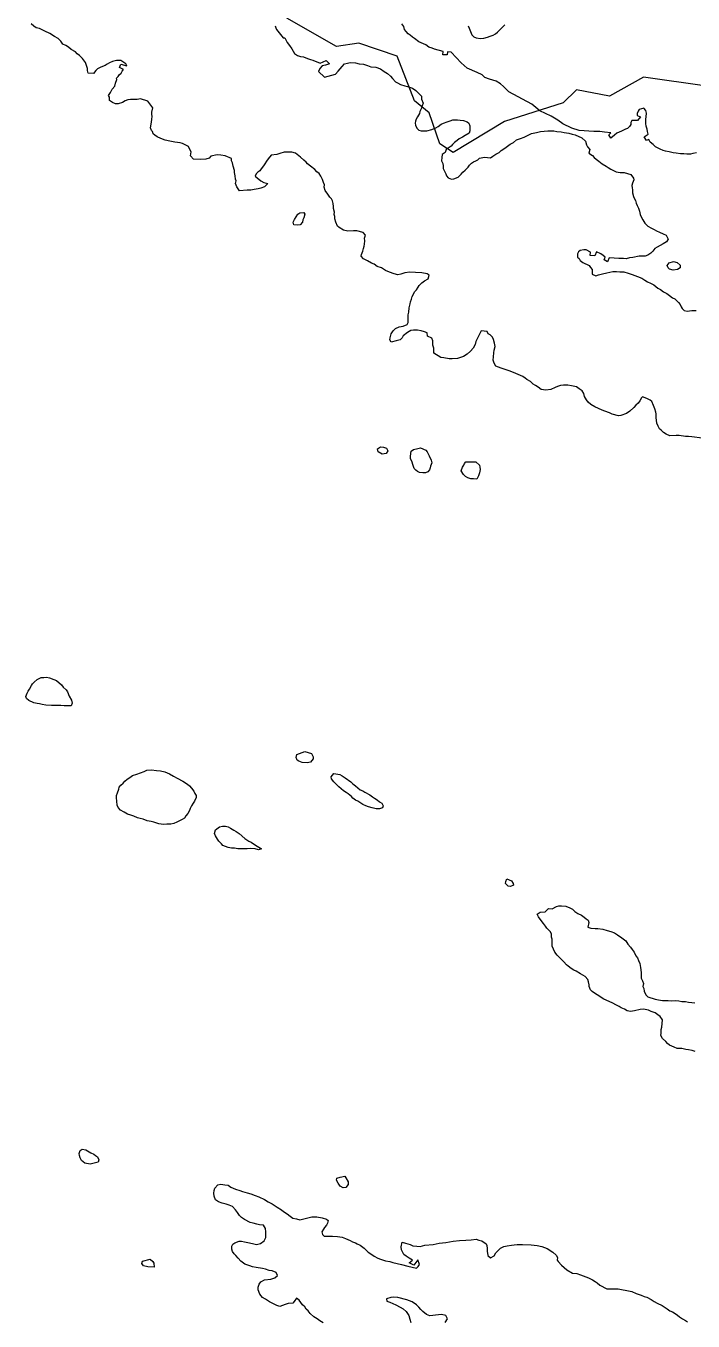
# Model space of a CAD drawing. Header units: metres. Extents: x 13.21 to 19.52, y 42.14 to 46.62.
# Drawn here: x 15.5786 to 15.6549, y 43.6632 to 43.8114 of the extents above; entities that cross this region are included whole.
import ezdxf

# ---------------------------------------------------------------- set-up
doc = ezdxf.new("R2010")
doc.units = ezdxf.units.M
doc.header["$MEASUREMENT"] = 0
doc.layers.add('CESTE', color=5, linetype='Continuous')
doc.layers.add('hr', color=9, linetype='Continuous')

msp = doc.modelspace()

# ---------------------------------------------------------------- linework, layer by layer
at = {"layer": 'CESTE'}
for points in [[(15.64156, 43.80407), (15.64005, 43.8026), (15.63333, 43.80044), (15.62747, 43.79689), (15.62593, 43.7979), (15.62471, 43.80146), (15.62302, 43.80283), (15.62104, 43.80793), (15.61667, 43.80942), (15.61413, 43.80902), (15.60843, 43.81226)], [(15.70105, 43.81105), (15.69761, 43.80846), (15.68079, 43.8008), (15.67606, 43.80127), (15.67155, 43.80777), (15.66968, 43.80873), (15.66476, 43.80823), (15.6588, 43.80494), (15.65647, 43.80449), (15.64924, 43.80551), (15.64532, 43.80336), (15.64156, 43.80407)]]:
    msp.add_lwpolyline(points, dxfattribs=at)
at = {"layer": 'hr'}
for points in [[(15.65594, 43.76424), (15.65473, 43.7644), (15.65435, 43.76443), (15.65403, 43.76442), (15.65331, 43.76454), (15.65296, 43.76452), (15.65223, 43.76451), (15.65181, 43.7647), (15.65152, 43.76488), (15.65124, 43.76513), (15.65106, 43.7653), (15.6509, 43.76559), (15.65076, 43.76595), (15.65067, 43.76658), (15.65066, 43.76701), (15.65063, 43.76721), (15.65051, 43.76758), (15.65038, 43.76797), (15.65018, 43.76842), (15.65, 43.76859), (15.64961, 43.76877), (15.64911, 43.76895), (15.64898, 43.76883), (15.64879, 43.76852), (15.6486, 43.76822), (15.64834, 43.76802), (15.64813, 43.76772), (15.64767, 43.76733), (15.64727, 43.76705), (15.64664, 43.76683), (15.64635, 43.7668), (15.64565, 43.76699), (15.64534, 43.76712), (15.64479, 43.76732), (15.64451, 43.76744), (15.64366, 43.76783), (15.64321, 43.7681), (15.64289, 43.76835), (15.64271, 43.76861), (15.64248, 43.76901), (15.64238, 43.76934), (15.6422, 43.76965), (15.64188, 43.76989), (15.64156, 43.77009), (15.64099, 43.77023), (15.64058, 43.77029), (15.64007, 43.77029), (15.63974, 43.77025), (15.63937, 43.77014), (15.63912, 43.77004), (15.63861, 43.76981), (15.63804, 43.76972), (15.63753, 43.76981), (15.63718, 43.77006), (15.63686, 43.77027), (15.63662, 43.77039), (15.6363, 43.7707), (15.63588, 43.77096), (15.63569, 43.77111), (15.63543, 43.77129), (15.63464, 43.77164), (15.63397, 43.77189), (15.6334, 43.77207), (15.63296, 43.77225), (15.63233, 43.77246), (15.63213, 43.77282), (15.63204, 43.77315), (15.63208, 43.77355), (15.63211, 43.77399), (15.63216, 43.77431), (15.63226, 43.7747), (15.63219, 43.77511), (15.63207, 43.77551), (15.63194, 43.77579), (15.63168, 43.77605), (15.63146, 43.77618), (15.63134, 43.77642), (15.63067, 43.77649), (15.63005, 43.77527), (15.62996, 43.77495), (15.62973, 43.77453), (15.62945, 43.77417), (15.62904, 43.77383), (15.62863, 43.77358), (15.62796, 43.77336), (15.62736, 43.77332), (15.62701, 43.7733), (15.62638, 43.77341), (15.62605, 43.77347), (15.62526, 43.77394), (15.62523, 43.77416), (15.62523, 43.77453), (15.62514, 43.77487), (15.62514, 43.7751), (15.62513, 43.77538), (15.62501, 43.77568), (15.62453, 43.7759), (15.62447, 43.77626), (15.62418, 43.7764), (15.6238, 43.77652), (15.62339, 43.77658), (15.62294, 43.7766), (15.62263, 43.77654), (15.62222, 43.77633), (15.62174, 43.77592), (15.62162, 43.77571), (15.62139, 43.77546), (15.62094, 43.77535), (15.62038, 43.77523), (15.62022, 43.77546), (15.62025, 43.77569), (15.62038, 43.77615), (15.62059, 43.77649), (15.62088, 43.77677), (15.62129, 43.77697), (15.62174, 43.77704), (15.62218, 43.77725), (15.62231, 43.77745), (15.62231, 43.77789), (15.6223, 43.77833), (15.62239, 43.77864), (15.62244, 43.77913), (15.62253, 43.77959), (15.62259, 43.77981), (15.62268, 43.78013), (15.62277, 43.78043), (15.62309, 43.78101), (15.62328, 43.78121), (15.62344, 43.78151), (15.62357, 43.78169), (15.62388, 43.78198), (15.62419, 43.78224), (15.62461, 43.78245), (15.6247, 43.78288), (15.62448, 43.78301), (15.62388, 43.78313), (15.62315, 43.78317), (15.62252, 43.78322), (15.62194, 43.78313), (15.62147, 43.78299), (15.62112, 43.7829), (15.62071, 43.78301), (15.62017, 43.78322), (15.61972, 43.7834), (15.61925, 43.7837), (15.61877, 43.78388), (15.61842, 43.78413), (15.6181, 43.78426), (15.61766, 43.78452), (15.61721, 43.78475), (15.61693, 43.78504), (15.61696, 43.78525), (15.61712, 43.78562), (15.61721, 43.78592), (15.61728, 43.78621), (15.61731, 43.78642), (15.61737, 43.78681), (15.6173, 43.78712), (15.61743, 43.78745), (15.61718, 43.78774), (15.61645, 43.78795), (15.61607, 43.78793), (15.61543, 43.78792), (15.6149, 43.78802), (15.61442, 43.78831), (15.61423, 43.78847), (15.61404, 43.78893), (15.61391, 43.78932), (15.61391, 43.78959), (15.61385, 43.78982), (15.61388, 43.79009), (15.61378, 43.79051), (15.61377, 43.79073), (15.61375, 43.79108), (15.61365, 43.79138), (15.61356, 43.79161), (15.61336, 43.79181), (15.61314, 43.79213), (15.61282, 43.79255), (15.61269, 43.79293), (15.61273, 43.79319), (15.61263, 43.79348), (15.6125, 43.79383), (15.61232, 43.79419), (15.61212, 43.79449), (15.61186, 43.79471), (15.61162, 43.79497), (15.61116, 43.79533), (15.61079, 43.79561), (15.61063, 43.79579), (15.61037, 43.79604), (15.60999, 43.79638), (15.60979, 43.79654), (15.60942, 43.79681), (15.609, 43.79693), (15.60849, 43.79693), (15.60814, 43.79693), (15.60765, 43.79679), (15.6073, 43.79667), (15.60666, 43.79659), (15.60629, 43.79617), (15.6061, 43.79592), (15.60593, 43.7956), (15.60578, 43.79539), (15.60549, 43.79503), (15.60533, 43.79482), (15.60511, 43.79464), (15.60493, 43.79448), (15.60482, 43.7942), (15.60505, 43.79399), (15.60546, 43.79366), (15.60581, 43.79349), (15.60626, 43.79334), (15.6059, 43.79297), (15.60547, 43.79283), (15.60514, 43.79276), (15.60471, 43.79267), (15.60432, 43.7926), (15.60391, 43.79259), (15.60303, 43.79253), (15.60271, 43.79299), (15.60258, 43.79335), (15.60264, 43.79365), (15.60257, 43.79385), (15.60251, 43.79422), (15.60244, 43.79461), (15.60244, 43.79486), (15.60231, 43.79534), (15.60222, 43.79571), (15.6021, 43.79596), (15.6021, 43.79623), (15.60137, 43.79651), (15.60088, 43.7966), (15.60047, 43.79664), (15.59976, 43.7965), (15.59954, 43.79625), (15.59916, 43.79614), (15.59856, 43.79611), (15.59777, 43.79616), (15.59742, 43.79651), (15.5975, 43.79698), (15.59736, 43.79724), (15.59718, 43.79758), (15.59689, 43.79776), (15.59651, 43.79792), (15.59625, 43.79801), (15.59594, 43.79805), (15.59562, 43.79807), (15.59505, 43.79819), (15.59451, 43.79831), (15.59401, 43.79849), (15.59362, 43.79869), (15.59336, 43.7989), (15.59314, 43.79903), (15.59308, 43.79929), (15.59297, 43.79943), (15.59283, 43.79973), (15.59293, 43.80014), (15.593, 43.80068), (15.59303, 43.80107), (15.59301, 43.80126), (15.59301, 43.8015), (15.59313, 43.80203), (15.59255, 43.80277), (15.59172, 43.80306), (15.59133, 43.80295), (15.59101, 43.80297), (15.59056, 43.80296), (15.59025, 43.80292), (15.58996, 43.8028), (15.58965, 43.80262), (15.58914, 43.80248), (15.58883, 43.80246), (15.58851, 43.80262), (15.58816, 43.80287), (15.58815, 43.80322), (15.58805, 43.80342), (15.58827, 43.80376), (15.58846, 43.80413), (15.58875, 43.80451), (15.58885, 43.80482), (15.589, 43.80524), (15.58894, 43.80541), (15.58913, 43.8056), (15.58926, 43.80578), (15.58948, 43.80596), (15.58961, 43.80619), (15.58974, 43.8064), (15.58929, 43.80662), (15.58944, 43.80699), (15.59014, 43.80681), (15.59002, 43.80706), (15.58947, 43.80742), (15.58894, 43.80744), (15.58849, 43.80731), (15.58814, 43.80717), (15.58789, 43.80701), (15.58766, 43.80687), (15.58717, 43.80667), (15.58678, 43.80646), (15.58659, 43.8063), (15.58634, 43.80595), (15.5857, 43.80596), (15.58563, 43.8063), (15.58564, 43.80651), (15.58554, 43.80685), (15.58542, 43.80719), (15.58506, 43.80767), (15.58474, 43.80801), (15.58446, 43.8082), (15.58427, 43.8084), (15.58376, 43.80869), (15.58347, 43.80895), (15.58315, 43.80916), (15.58284, 43.80931), (15.58258, 43.80964), (15.5823, 43.80995), (15.58188, 43.81018), (15.58135, 43.81052), (15.58077, 43.81077), (15.58014, 43.81107), (15.57979, 43.81118), (15.57951, 43.81137), (15.57921, 43.81162)], [(15.60712, 43.81139), (15.60716, 43.81118), (15.60726, 43.81097), (15.60802, 43.81001), (15.60821, 43.81001), (15.60849, 43.80948), (15.60873, 43.80914), (15.60901, 43.80876), (15.60933, 43.80821), (15.60964, 43.80801), (15.61, 43.80789), (15.61034, 43.80783), (15.61079, 43.80764), (15.61114, 43.80755), (15.61142, 43.80748), (15.61225, 43.80714), (15.61294, 43.80742), (15.61333, 43.80703), (15.61285, 43.80691), (15.61247, 43.80681), (15.61222, 43.80652), (15.61205, 43.80615), (15.61274, 43.80553), (15.61399, 43.80588), (15.6143, 43.8062), (15.61476, 43.80673), (15.61503, 43.80703), (15.61536, 43.80714), (15.61567, 43.80719), (15.6163, 43.80715), (15.61672, 43.80703), (15.6172, 43.80699), (15.61767, 43.80685), (15.61805, 43.80669), (15.6186, 43.80665), (15.61913, 43.80648), (15.61957, 43.80616), (15.61996, 43.80594), (15.6203, 43.80564), (15.62053, 43.80537), (15.62088, 43.805), (15.6211, 43.80486), (15.62142, 43.8047), (15.62193, 43.80454), (15.62222, 43.80445), (15.62281, 43.80425), (15.62317, 43.80398), (15.62361, 43.80356), (15.62383, 43.80333), (15.62383, 43.80299), (15.62402, 43.80253), (15.62393, 43.80223), (15.62383, 43.80196), (15.62364, 43.8016), (15.62361, 43.80136), (15.62336, 43.80098), (15.62323, 43.80073), (15.62314, 43.80049), (15.6231, 43.80027), (15.62314, 43.80002), (15.6233, 43.79967), (15.62352, 43.79946), (15.62381, 43.79937), (15.62445, 43.7994), (15.62501, 43.79954), (15.62548, 43.79972), (15.62575, 43.79988), (15.62608, 43.80013), (15.62637, 43.80025), (15.62676, 43.80043), (15.62711, 43.80054), (15.62742, 43.80064), (15.62797, 43.80064), (15.62825, 43.80062), (15.62862, 43.80055), (15.62905, 43.80041), (15.62923, 43.80025), (15.62936, 43.79994), (15.62936, 43.7994), (15.62927, 43.79913), (15.62882, 43.79883), (15.62854, 43.79865), (15.62815, 43.79847), (15.6279, 43.79826), (15.62762, 43.79806), (15.62739, 43.79782), (15.62724, 43.79764), (15.62689, 43.79741), (15.62666, 43.79723), (15.62655, 43.79691), (15.6262, 43.79666), (15.62616, 43.79634), (15.62613, 43.79595), (15.62626, 43.79565), (15.6263, 43.79537), (15.62633, 43.79507), (15.62645, 43.79476), (15.62661, 43.79448), (15.62671, 43.79425), (15.6269, 43.794), (15.62725, 43.79384), (15.62753, 43.79389), (15.62801, 43.79407), (15.62839, 43.79444), (15.62857, 43.79467), (15.62883, 43.79487), (15.62901, 43.79506), (15.62918, 43.79524), (15.62934, 43.79544), (15.62955, 43.79568), (15.6298, 43.79584), (15.63003, 43.79597), (15.63029, 43.79607), (15.63047, 43.79626), (15.63103, 43.79636), (15.63171, 43.7963), (15.632, 43.7965), (15.63235, 43.79673), (15.6327, 43.79689), (15.63295, 43.79713), (15.63324, 43.79733), (15.63351, 43.79751), (15.63396, 43.79786), (15.63434, 43.79806), (15.63471, 43.79836), (15.63516, 43.7985), (15.63558, 43.79866), (15.6364, 43.79907), (15.63697, 43.79918), (15.63745, 43.7993), (15.6383, 43.79937), (15.63896, 43.79937), (15.63931, 43.79932), (15.63979, 43.79926), (15.64014, 43.79921), (15.64068, 43.7991), (15.64106, 43.79901), (15.64141, 43.79894), (15.64217, 43.79858), (15.64258, 43.79821), (15.64269, 43.79777), (15.64281, 43.79755), (15.64309, 43.79725), (15.64297, 43.79682), (15.64338, 43.79656), (15.64357, 43.79635), (15.6438, 43.79615), (15.64411, 43.79592), (15.64449, 43.79562), (15.64497, 43.79533), (15.64519, 43.79517), (15.64548, 43.79501), (15.6458, 43.79485), (15.64611, 43.79471), (15.64655, 43.79462), (15.64703, 43.7946), (15.64741, 43.79451), (15.64776, 43.79437), (15.64808, 43.79398), (15.64811, 43.79377), (15.64796, 43.79339), (15.64789, 43.79313), (15.64793, 43.79286), (15.64795, 43.79263), (15.64796, 43.79229), (15.64808, 43.79187), (15.64815, 43.79167), (15.64831, 43.79142), (15.6484, 43.7911), (15.6485, 43.79085), (15.64866, 43.79055), (15.64876, 43.79019), (15.64885, 43.78982), (15.64897, 43.78955), (15.64913, 43.7892), (15.64939, 43.78881), (15.64971, 43.78847), (15.65013, 43.78824), (15.65043, 43.78808), (15.65069, 43.78794), (15.65104, 43.78781), (15.65149, 43.78762), (15.65181, 43.78746), (15.65205, 43.78698), (15.65184, 43.78669), (15.65148, 43.78645), (15.65113, 43.78625), (15.65079, 43.78609), (15.65051, 43.78593), (15.65028, 43.78563), (15.65006, 43.7854), (15.64972, 43.78515), (15.64943, 43.78503), (15.64874, 43.78506), (15.648, 43.7849), (15.64762, 43.78487), (15.64724, 43.78476), (15.64692, 43.78478), (15.64642, 43.78478), (15.64585, 43.78483), (15.64528, 43.78485), (15.64509, 43.78441), (15.64471, 43.78464), (15.64483, 43.78492), (15.64461, 43.78512), (15.64435, 43.78531), (15.64385, 43.78556), (15.64366, 43.78508), (15.64312, 43.78512), (15.64318, 43.78551), (15.64267, 43.78577), (15.64238, 43.78579), (15.64197, 43.78569), (15.64178, 43.78553), (15.64166, 43.78532), (15.64167, 43.78493), (15.64185, 43.78478), (15.64197, 43.78457), (15.64227, 43.78432), (15.643, 43.78397), (15.64318, 43.78377), (15.64334, 43.78352), (15.64335, 43.78324), (15.64337, 43.78299), (15.64376, 43.78281), (15.64408, 43.78292), (15.64455, 43.78304), (15.64503, 43.78313), (15.64537, 43.7832), (15.64572, 43.78329), (15.64613, 43.7833), (15.64652, 43.78325), (15.64699, 43.78325), (15.64746, 43.78309), (15.64791, 43.78295), (15.64855, 43.78273), (15.64902, 43.78252), (15.64936, 43.78229), (15.64969, 43.78213), (15.65003, 43.78195), (15.65039, 43.78176), (15.65086, 43.78138), (15.65118, 43.78122), (15.65152, 43.78096), (15.65188, 43.78078), (15.65219, 43.78055), (15.65255, 43.78028), (15.65279, 43.78015), (15.65305, 43.77994), (15.65324, 43.77976), (15.65343, 43.77953), (15.65353, 43.77925), (15.65365, 43.77907), (15.65387, 43.77884), (15.6542, 43.77877), (15.65473, 43.77882), (15.65524, 43.77884)], [(15.65528, 43.79685), (15.65487, 43.79678), (15.65458, 43.79673), (15.65419, 43.79671), (15.65385, 43.79674), (15.65346, 43.79676), (15.65295, 43.79682), (15.65261, 43.79687), (15.65216, 43.79698), (15.65175, 43.79706), (15.65146, 43.79712), (15.65112, 43.79727), (15.65061, 43.79756), (15.65033, 43.79783), (15.64997, 43.79808), (15.64985, 43.7984), (15.64956, 43.79826), (15.64931, 43.7987), (15.64975, 43.79902), (15.64969, 43.79932), (15.64963, 43.79959), (15.64953, 43.79991), (15.6495, 43.80021), (15.64947, 43.80071), (15.64952, 43.80098), (15.64956, 43.8014), (15.64949, 43.80171), (15.64927, 43.80199), (15.64873, 43.80183), (15.64863, 43.80165), (15.6485, 43.80138), (15.64851, 43.80112), (15.64886, 43.80099), (15.64854, 43.80055), (15.64787, 43.80057), (15.64778, 43.80032), (15.64778, 43.80009), (15.64763, 43.79986), (15.6474, 43.79965), (15.64715, 43.79957), (15.6467, 43.79933), (15.64617, 43.79913), (15.64592, 43.7989), (15.6455, 43.79856), (15.64525, 43.79892), (15.6455, 43.79917), (15.64478, 43.79923), (15.64423, 43.79931), (15.64353, 43.79931), (15.64186, 43.79942), (15.64102, 43.79968), (15.63998, 43.80019), (15.63943, 43.8006), (15.63867, 43.80106), (15.63735, 43.80167), (15.63645, 43.80243), (15.63382, 43.80386), (15.6332, 43.80447), (15.63286, 43.80477), (15.63238, 43.80508), (15.63161, 43.80528), (15.63106, 43.80549), (15.63078, 43.80579), (15.63022, 43.80605), (15.62905, 43.80656), (15.62836, 43.80717), (15.62722, 43.80839), (15.62681, 43.80842), (15.62676, 43.80808), (15.62627, 43.80807), (15.6263, 43.80846), (15.62534, 43.80872), (15.62506, 43.80883), (15.62467, 43.80896), (15.62433, 43.80922), (15.62354, 43.80958), (15.62302, 43.80993), (15.6228, 43.81011), (15.62255, 43.81033), (15.62233, 43.81047), (15.62207, 43.81074), (15.62191, 43.81098), (15.62181, 43.81132), (15.62159, 43.81162)], [(15.62917, 43.81141), (15.62927, 43.81114), (15.62943, 43.81073), (15.62959, 43.81037), (15.62981, 43.81014), (15.63007, 43.81002), (15.63058, 43.80996), (15.63095, 43.80998), (15.6314, 43.8101), (15.63168, 43.81021), (15.63203, 43.81034), (15.63228, 43.81049), (15.63253, 43.81067), (15.63291, 43.81103), (15.63336, 43.81149)], [(15.65512, 43.69409), (15.65478, 43.6942), (15.65436, 43.69429), (15.65405, 43.69431), (15.6536, 43.69441), (15.65307, 43.69443), (15.65271, 43.69457), (15.65218, 43.69479), (15.65196, 43.695), (15.65176, 43.69521), (15.65138, 43.69557), (15.65122, 43.69592), (15.65123, 43.69617), (15.65126, 43.69658), (15.65132, 43.69688), (15.65138, 43.69771), (15.65112, 43.69807), (15.65086, 43.69828), (15.65056, 43.6985), (15.65011, 43.69866), (15.64979, 43.69879), (15.64922, 43.69891), (15.64885, 43.69889), (15.64821, 43.69875), (15.64773, 43.69866), (15.64736, 43.69873), (15.64704, 43.69891), (15.64665, 43.69907), (15.64643, 43.69921), (15.64605, 43.69941), (15.64571, 43.69959), (15.6453, 43.6998), (15.64469, 43.70005), (15.64393, 43.70056), (15.64362, 43.70076), (15.64336, 43.70096), (15.64317, 43.70113), (15.64301, 43.70152), (15.64299, 43.70172), (15.64295, 43.70204), (15.64286, 43.70232), (15.64254, 43.70266), (15.64203, 43.70298), (15.64153, 43.70327), (15.64127, 43.70339), (15.64095, 43.70357), (15.6406, 43.70384), (15.64041, 43.70401), (15.6401, 43.70435), (15.63984, 43.7046), (15.63964, 43.70478), (15.63936, 43.7051), (15.63908, 43.70544), (15.63892, 43.70577), (15.63879, 43.70611), (15.63879, 43.70652), (15.63879, 43.70691), (15.63869, 43.70716), (15.63869, 43.70753), (15.63854, 43.70781), (15.63815, 43.70819), (15.638, 43.70842), (15.63778, 43.70872), (15.6374, 43.7092), (15.6372, 43.70947), (15.63708, 43.70979), (15.63739, 43.71002), (15.63799, 43.71007), (15.63834, 43.71043), (15.63879, 43.71041), (15.63929, 43.71066), (15.63955, 43.71073), (15.63983, 43.71075), (15.64033, 43.71071), (15.64081, 43.7105), (15.64109, 43.71035), (15.64138, 43.71011), (15.64173, 43.70988), (15.64214, 43.70966), (15.64242, 43.70945), (15.64268, 43.70927), (15.6429, 43.70911), (15.64296, 43.70883), (15.64287, 43.70831), (15.64319, 43.70819), (15.6437, 43.70815), (15.64401, 43.70815), (15.64456, 43.70806), (15.64506, 43.70792), (15.64547, 43.70781), (15.64592, 43.70765), (15.64626, 43.70742), (15.64674, 43.70707), (15.64721, 43.70674), (15.64744, 43.70635), (15.64772, 43.70603), (15.64791, 43.70573), (15.64814, 43.70546), (15.64836, 43.70504), (15.64852, 43.70481), (15.64864, 43.70447), (15.64881, 43.70413), (15.64886, 43.70367), (15.6489, 43.70344), (15.64896, 43.70307), (15.64896, 43.70248), (15.6491, 43.70216), (15.64922, 43.70184), (15.64915, 43.70152), (15.64925, 43.70129), (15.64928, 43.70098), (15.6495, 43.70056), (15.6497, 43.70035), (15.65055, 43.70006), (15.65093, 43.69999), (15.65138, 43.69992), (15.65175, 43.6999), (15.65204, 43.6999), (15.65245, 43.69988), (15.65287, 43.6999), (15.65328, 43.69988), (15.65362, 43.69981), (15.65401, 43.69979), (15.65438, 43.69974), (15.65476, 43.69969), (15.65511, 43.69963)], [(15.61259, 43.66306), (15.61221, 43.66326), (15.61189, 43.6635), (15.61151, 43.66372), (15.6111, 43.66413), (15.61088, 43.66441), (15.61066, 43.66461), (15.6105, 43.66486), (15.61024, 43.66512), (15.60983, 43.66564), (15.60954, 43.66585), (15.60929, 43.66548), (15.60913, 43.66528), (15.6086, 43.66525), (15.60825, 43.66515), (15.60765, 43.66491), (15.6073, 43.66504), (15.60682, 43.66525), (15.60644, 43.66543), (15.606, 43.66577), (15.60565, 43.66593), (15.60533, 43.66632), (15.60514, 43.66683), (15.60514, 43.66714), (15.60527, 43.66747), (15.60546, 43.66772), (15.60587, 43.66797), (15.60659, 43.66806), (15.60708, 43.66818), (15.60735, 43.66847), (15.60723, 43.6688), (15.60675, 43.66898), (15.6064, 43.66904), (15.60599, 43.66918), (15.60565, 43.66925), (15.60494, 43.66938), (15.60451, 43.66946), (15.60419, 43.66957), (15.60362, 43.66977), (15.60318, 43.6701), (15.60286, 43.67046), (15.6026, 43.67073), (15.60242, 43.67092), (15.60222, 43.67122), (15.60216, 43.67146), (15.60215, 43.67181), (15.60225, 43.67204), (15.6025, 43.67218), (15.60298, 43.67238), (15.60326, 43.6724), (15.60358, 43.67233), (15.60415, 43.6722), (15.60468, 43.67209), (15.60497, 43.67202), (15.60544, 43.67211), (15.60585, 43.67243), (15.60602, 43.6728), (15.60605, 43.67316), (15.60604, 43.67344), (15.60598, 43.67383), (15.60576, 43.6742), (15.60531, 43.67426), (15.60499, 43.67433), (15.60458, 43.67444), (15.60424, 43.67454), (15.60361, 43.67485), (15.60325, 43.6751), (15.60303, 43.67534), (15.60281, 43.67565), (15.60255, 43.67598), (15.60224, 43.67634), (15.60183, 43.67652), (15.60151, 43.67661), (15.60104, 43.67675), (15.60063, 43.6769), (15.60027, 43.67711), (15.60011, 43.67755), (15.60008, 43.67789), (15.60011, 43.67819), (15.60021, 43.67844), (15.60055, 43.67883), (15.6009, 43.67892), (15.60134, 43.67883), (15.60173, 43.67879), (15.60205, 43.67855), (15.60258, 43.67833), (15.60306, 43.67817), (15.60337, 43.67805), (15.60391, 43.6779), (15.60432, 43.67779), (15.6048, 43.67762), (15.60525, 43.67744), (15.6059, 43.67716), (15.60632, 43.67689), (15.60676, 43.67664), (15.60709, 43.67644), (15.60733, 43.67628), (15.60784, 43.67598), (15.60806, 43.67578), (15.60848, 43.6755), (15.6088, 43.67525), (15.60914, 43.67502), (15.60953, 43.67493), (15.60993, 43.67484), (15.61038, 43.67493), (15.61085, 43.67505), (15.61129, 43.67516), (15.61186, 43.67516), (15.61249, 43.67507), (15.61297, 43.67491), (15.61316, 43.67475), (15.61307, 43.67445), (15.61298, 43.6742), (15.61275, 43.67395), (15.61263, 43.67377), (15.61244, 43.67345), (15.6125, 43.67315), (15.61272, 43.67297), (15.61335, 43.67295), (15.61367, 43.67296), (15.61424, 43.67293), (15.61477, 43.67283), (15.61513, 43.67271), (15.61566, 43.67247), (15.61595, 43.67233), (15.61627, 43.67221), (15.61649, 43.67208), (15.61681, 43.67192), (15.61728, 43.67158), (15.61754, 43.67132), (15.61773, 43.67112), (15.61804, 43.67092), (15.61842, 43.67069), (15.61884, 43.67046), (15.61913, 43.67034), (15.61972, 43.67014), (15.6202, 43.67005), (15.62057, 43.66996), (15.62105, 43.66982), (15.62156, 43.66971), (15.62229, 43.66952), (15.62327, 43.66929), (15.62346, 43.6695), (15.62362, 43.66971), (15.62343, 43.67026), (15.62295, 43.66964), (15.62241, 43.66991), (15.62282, 43.67021), (15.62241, 43.67044), (15.62209, 43.67067), (15.62181, 43.67088), (15.62169, 43.6711), (15.62155, 43.6714), (15.6215, 43.67174), (15.62161, 43.67227), (15.62202, 43.67215), (15.62253, 43.67202), (15.62285, 43.67186), (15.62332, 43.67181), (15.6237, 43.67179), (15.62421, 43.67193), (15.62516, 43.672), (15.62585, 43.67216), (15.62624, 43.6722), (15.62661, 43.67225), (15.62747, 43.67239), (15.6282, 43.67248), (15.6289, 43.6725), (15.62953, 43.67253), (15.6301, 43.6726), (15.63038, 43.67251), (15.63073, 43.67242), (15.63123, 43.67209), (15.63129, 43.6719), (15.63133, 43.67155), (15.63136, 43.67126), (15.63143, 43.67073), (15.63171, 43.67047), (15.63213, 43.6707), (15.63235, 43.67104), (15.63263, 43.67137), (15.63288, 43.6716), (15.63326, 43.67178), (15.63364, 43.67187), (15.63412, 43.67192), (15.63443, 43.67197), (15.63478, 43.67201), (15.63539, 43.67201), (15.63637, 43.67197), (15.63706, 43.6719), (15.63759, 43.67176), (15.6382, 43.67153), (15.63886, 43.67112), (15.63922, 43.67078), (15.6394, 43.67053), (15.63934, 43.67023), (15.63947, 43.67005), (15.63985, 43.66966), (15.64045, 43.66909), (15.64112, 43.66874), (15.64159, 43.66868), (15.64203, 43.66852), (15.64292, 43.66818), (15.64339, 43.66798), (15.64369, 43.66777), (15.64391, 43.66763), (15.64422, 43.66736), (15.64502, 43.66692), (15.64549, 43.66695), (15.6459, 43.66694), (15.64634, 43.66692), (15.64672, 43.66686), (15.64732, 43.66674), (15.64787, 43.66663), (15.6484, 43.66642), (15.64897, 43.66622), (15.64929, 43.66605), (15.64961, 43.66597), (15.65008, 43.66573), (15.65046, 43.66549), (15.6508, 43.66531), (15.65135, 43.66503), (15.65191, 43.66466), (15.65223, 43.66443), (15.65252, 43.6643), (15.65284, 43.66411), (15.65312, 43.66391), (15.65334, 43.66375), (15.65369, 43.66352), (15.65404, 43.66332), (15.65426, 43.66315)], [(15.62654, 43.6631), (15.62679, 43.66349), (15.62663, 43.6639), (15.62613, 43.66401), (15.62543, 43.66393), (15.62512, 43.66387), (15.6248, 43.66385), (15.62439, 43.66401), (15.62397, 43.66433), (15.62375, 43.66457), (15.62353, 43.66484), (15.62325, 43.66511), (15.62275, 43.66543), (15.62217, 43.66568), (15.62113, 43.66596), (15.62066, 43.66598), (15.62031, 43.66593), (15.61982, 43.66579), (15.61986, 43.66554), (15.6202, 43.6654), (15.62091, 43.66509), (15.62138, 43.66483), (15.62173, 43.66463), (15.62208, 43.66435), (15.62239, 43.66387), (15.62249, 43.66347), (15.62262, 43.6631)]]:
    msp.add_lwpolyline(points, dxfattribs=at)
for points in [[(15.60969, 43.78984), (15.60994, 43.79), (15.61039, 43.79005), (15.61048, 43.78984), (15.61039, 43.78943), (15.61027, 43.78922), (15.61022, 43.78894), (15.60995, 43.78863), (15.60963, 43.7886), (15.60925, 43.78862), (15.60916, 43.78892), (15.60931, 43.78926), (15.60969, 43.78984)], [(15.65267, 43.78445), (15.65308, 43.78431), (15.6534, 43.78403), (15.65343, 43.78373), (15.65311, 43.78351), (15.65263, 43.78344), (15.65219, 43.78355), (15.65203, 43.78373), (15.65191, 43.78399), (15.65216, 43.78428), (15.65267, 43.78445)], [(15.61949, 43.76319), (15.61983, 43.7631), (15.61997, 43.76279), (15.6198, 43.76249), (15.61933, 43.76239), (15.61889, 43.76265), (15.61879, 43.76301), (15.61914, 43.76324), (15.61949, 43.76319)], [(15.62434, 43.76286), (15.6245, 43.76267), (15.62472, 43.76222), (15.62495, 43.7617), (15.62501, 43.7614), (15.62488, 43.76103), (15.62481, 43.76083), (15.62475, 43.76059), (15.62456, 43.76037), (15.62431, 43.76027), (15.62399, 43.76025), (15.62362, 43.76032), (15.62336, 43.76041), (15.62317, 43.76057), (15.62301, 43.76075), (15.62292, 43.76098), (15.62286, 43.76123), (15.62276, 43.76148), (15.62259, 43.76192), (15.62257, 43.76212), (15.6226, 43.76249), (15.62266, 43.76275), (15.62291, 43.76292), (15.62342, 43.76304), (15.62371, 43.76311), (15.62434, 43.76286)], [(15.63005, 43.76154), (15.63046, 43.76115), (15.63049, 43.76092), (15.63055, 43.76065), (15.63046, 43.76026), (15.63037, 43.75991), (15.63018, 43.75955), (15.62979, 43.75957), (15.62948, 43.75959), (15.62912, 43.75971), (15.62888, 43.75985), (15.62862, 43.76008), (15.62836, 43.76048), (15.62853, 43.76092), (15.62866, 43.76113), (15.62874, 43.76133), (15.62891, 43.76151), (15.62922, 43.76154), (15.63005, 43.76154)], [(15.58268, 43.73601), (15.58287, 43.73576), (15.58319, 43.73543), (15.58335, 43.7352), (15.58356, 43.73473), (15.58382, 43.73425), (15.58389, 43.73391), (15.58379, 43.73361), (15.58342, 43.7336), (15.58297, 43.73362), (15.58259, 43.73365), (15.58228, 43.73364), (15.58154, 43.73365), (15.58089, 43.73371), (15.58044, 43.73376), (15.58015, 43.73383), (15.57987, 43.73387), (15.57952, 43.73396), (15.57894, 43.73424), (15.57866, 43.73445), (15.5786, 43.7347), (15.57873, 43.73506), (15.57885, 43.73529), (15.579, 43.73554), (15.57923, 43.73595), (15.57936, 43.73613), (15.57955, 43.73634), (15.57988, 43.73664), (15.58036, 43.73685), (15.58064, 43.73687), (15.58097, 43.73689), (15.58131, 43.73681), (15.5818, 43.73664), (15.58208, 43.73651), (15.58268, 43.73601)], [(15.61051, 43.72838), (15.61086, 43.72829), (15.61124, 43.72818), (15.61144, 43.72779), (15.61143, 43.72756), (15.61114, 43.72717), (15.61077, 43.7271), (15.6102, 43.72715), (15.60982, 43.72728), (15.6096, 43.72742), (15.6095, 43.7277), (15.60959, 43.72804), (15.61051, 43.72838)], [(15.59212, 43.72609), (15.59243, 43.72626), (15.59296, 43.7263), (15.59354, 43.72623), (15.59398, 43.72618), (15.59449, 43.72605), (15.595, 43.72582), (15.59548, 43.72557), (15.59588, 43.72534), (15.59655, 43.725), (15.59709, 43.72466), (15.59732, 43.72445), (15.59754, 43.7242), (15.59779, 43.72386), (15.59791, 43.72358), (15.59805, 43.72335), (15.59808, 43.72313), (15.59789, 43.72273), (15.59771, 43.72248), (15.59752, 43.72219), (15.59739, 43.72189), (15.59729, 43.72166), (15.5971, 43.72132), (15.59688, 43.72102), (15.59672, 43.72077), (15.59647, 43.72061), (15.59587, 43.72031), (15.59552, 43.72017), (15.59517, 43.7201), (15.59473, 43.72008), (15.59432, 43.72005), (15.59381, 43.72012), (15.59324, 43.7203), (15.59292, 43.72038), (15.59248, 43.72046), (15.592, 43.72067), (15.59166, 43.72073), (15.59137, 43.72082), (15.59093, 43.72099), (15.59058, 43.7211), (15.5902, 43.72124), (15.58985, 43.72144), (15.58943, 43.72169), (15.58915, 43.72197), (15.58903, 43.72227), (15.58899, 43.72272), (15.58896, 43.72311), (15.58895, 43.72337), (15.58908, 43.72368), (15.58921, 43.72408), (15.58927, 43.72433), (15.58946, 43.72453), (15.58971, 43.72478), (15.5899, 43.72499), (15.59019, 43.72521), (15.5905, 43.72543), (15.59079, 43.72563), (15.5913, 43.72581), (15.59212, 43.72609)], [(15.61575, 43.72493), (15.61597, 43.72471), (15.61629, 43.72448), (15.61654, 43.72425), (15.61682, 43.72402), (15.61711, 43.72391), (15.61736, 43.72373), (15.61791, 43.72343), (15.61823, 43.72322), (15.61847, 43.72304), (15.61876, 43.72288), (15.61904, 43.72265), (15.6193, 43.72249), (15.61946, 43.72217), (15.61937, 43.72196), (15.61902, 43.72183), (15.61864, 43.72183), (15.61819, 43.72194), (15.61778, 43.72208), (15.61746, 43.72219), (15.61711, 43.72235), (15.61679, 43.72256), (15.61655, 43.7227), (15.61629, 43.72283), (15.61597, 43.72306), (15.61582, 43.72324), (15.61546, 43.72356), (15.61522, 43.72372), (15.61492, 43.72389), (15.61464, 43.72411), (15.61439, 43.72437), (15.61407, 43.72464), (15.61381, 43.72494), (15.61353, 43.72528), (15.61352, 43.7255), (15.61381, 43.72589), (15.61451, 43.72576), (15.61477, 43.7256), (15.61509, 43.72539), (15.61575, 43.72493)], [(15.60363, 43.71846), (15.60408, 43.71815), (15.60434, 43.71801), (15.60474, 43.71774), (15.60553, 43.71726), (15.60518, 43.71716), (15.60481, 43.71725), (15.6043, 43.7173), (15.60389, 43.71726), (15.60313, 43.71725), (15.60282, 43.71725), (15.60247, 43.71732), (15.60212, 43.71732), (15.60174, 43.71741), (15.60142, 43.71752), (15.60113, 43.71766), (15.60095, 43.71782), (15.60065, 43.71814), (15.60049, 43.71835), (15.60027, 43.71873), (15.60018, 43.71901), (15.60027, 43.71945), (15.60072, 43.71977), (15.60107, 43.71984), (15.60141, 43.71984), (15.60174, 43.71977), (15.60198, 43.71963), (15.60239, 43.7194), (15.60265, 43.71924), (15.60297, 43.71902), (15.60363, 43.71846)], [(15.63411, 43.71359), (15.63433, 43.71331), (15.63437, 43.7131), (15.63402, 43.71297), (15.63373, 43.71299), (15.63345, 43.71329), (15.63348, 43.71354), (15.63361, 43.71384), (15.63411, 43.71359)], [(15.58601, 43.68249), (15.58635, 43.68235), (15.58657, 43.68217), (15.5868, 43.68204), (15.58693, 43.68168), (15.58686, 43.68142), (15.58594, 43.68121), (15.58535, 43.68131), (15.58497, 43.6816), (15.58481, 43.68192), (15.58471, 43.68217), (15.58468, 43.68242), (15.58481, 43.68274), (15.58502, 43.6829), (15.58546, 43.68282), (15.58601, 43.68249)], [(15.61508, 43.67983), (15.6152, 43.67963), (15.61546, 43.67917), (15.61546, 43.67885), (15.61518, 43.67853), (15.61489, 43.67848), (15.61455, 43.67869), (15.61429, 43.67903), (15.6141, 43.67935), (15.61416, 43.67958), (15.61453, 43.67969), (15.61508, 43.67983)], [(15.59256, 43.66946), (15.59205, 43.66955), (15.59187, 43.66985), (15.59192, 43.6701), (15.59282, 43.67033), (15.5931, 43.67008), (15.59322, 43.66988), (15.59326, 43.66942), (15.59256, 43.66946)]]:
    msp.add_lwpolyline(points, close=True, dxfattribs=at)

doc.saveas('drawing.dxf')
